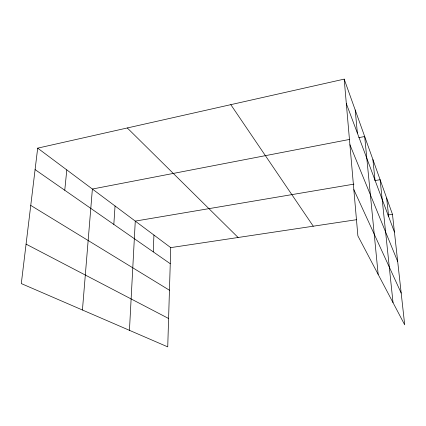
<?xml version="1.0" encoding="UTF-8"?>
<svg xmlns="http://www.w3.org/2000/svg" width="426" height="426" viewBox="0 0 426 426"><rect width="100%" height="100%" fill="white"/><g stroke="black" fill="none" stroke-linecap="round" stroke-linejoin="round"><path stroke-width="0.64" d="M37.685 148.141L170.735 247.623L167.737 346.876L21.3 283.583L37.685 148.141L344.187 79.124L392.468 214.299L404.7 324.83L357.883 235.876L344.187 79.124M153.248 251.862L153.94 235.061M129.445 330.326L135.271 221.105L353.931 184.133M113.822 224.411L115.052 205.987M82.436 310.006L92.383 189.037L349.655 139.409M64.757 190.257L66.797 169.91M358.804 137.641L364.683 136.506L378.166 274.419M374.875 180.592L380.109 179.703L393.033 302.662M170.735 247.623L356.61 219.688M387.905 214.986L392.468 214.299M26.071 244.125L168.595 318.494M30.757 205.412L169.447 290.228M35.086 169.596L170.251 263.699M127.294 127.965L238.118 237.495M230.796 104.658L313.264 226.206M353.846 189.645L401.18 293.045M349.922 144.744L397.692 261.532M346.327 103.598L394.433 232.085M386.659 198.037L388.677 216.701M372.904 159.532L375.008 180.198M355.215 109.993L357.361 133.066"/></g></svg>
